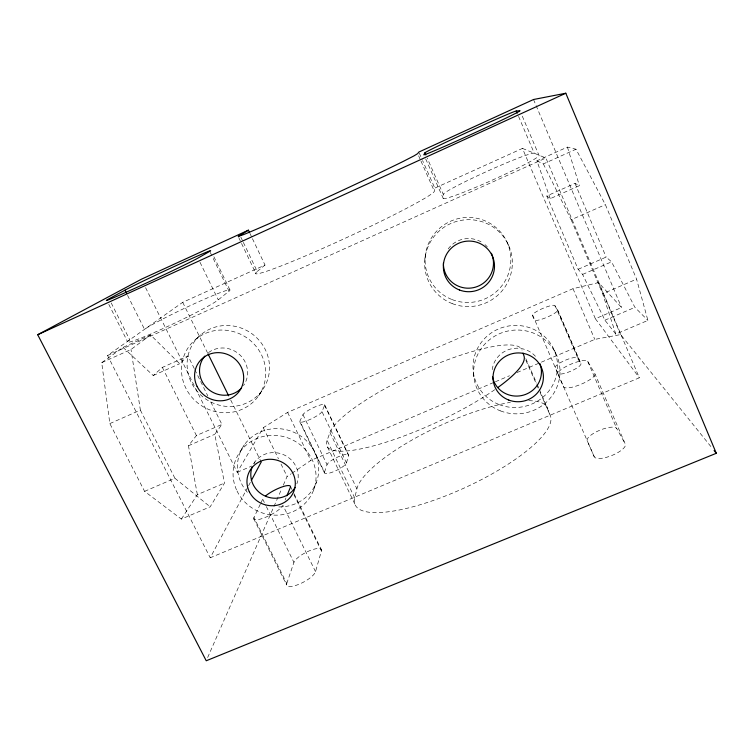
<?xml version="1.0" encoding="UTF-8"?>
<svg xmlns="http://www.w3.org/2000/svg" width="754" height="754" viewBox="0 0 754 754"><rect width="100%" height="100%" fill="white"/><g stroke="black" fill="none" stroke-linecap="round" stroke-linejoin="round"><path stroke-width="0.57" stroke-dasharray="3.77 2.83" d="M522.286 116.135L538.903 155.145A52.563 3.421 -24.2 0 1 493.286 179.669A52.563 3.421 -24.2 0 1 443.192 198.349L443.286 194.372L427.235 158.17M424.879 259.018L425.322 255.917M243.344 242.373L257.237 271.449A98.35 5.551 -24.8 0 0 336.312 242.326A98.35 5.551 -24.8 0 0 434.379 191.262L434.832 188.114L422.589 160.555M539.421 389.46L550.448 415.906A107.322 30.226 -24.7 0 1 453.39 492.748A107.322 30.226 -24.7 0 1 354.738 497.979L356.896 488.846A104.702 28.765 -24.7 0 1 413.522 439.167A104.702 28.765 -24.7 0 1 510.42 402.353M260.262 504.256L253.957 517.498L286.765 583.492A16.239 5.071 -28 0 0 299.065 584.227A16.239 5.071 -28 0 0 315.53 571.636L321.411 550.967L293.919 494.728M346.482 462.881L348.574 455.52L324.616 405.303A12.064 2.271 -25.8 0 0 315.181 406.877A12.064 2.271 -25.8 0 0 302.976 414.662L299.875 421.166L324.484 472.211A12.234 2.969 -26.2 0 0 334.286 471.401A12.234 2.969 -26.2 0 0 346.482 462.881L321.977 411.627L324.616 405.303M286.765 583.492L293.928 562.361A15.466 4.628 -27.6 0 1 309.517 550.759A15.466 4.628 -27.6 0 1 321.411 550.967M324.484 472.211L327.048 464.671A11.97 2.846 -26.1 0 1 338.932 456.49A11.97 2.846 -26.1 0 1 348.574 455.52M313.598 490.119L316.331 482.353M354.738 497.979L327.113 440.355L329.96 432.532A105.673 23.016 -24.7 0 1 427.641 367.811A105.673 23.016 -24.7 0 1 522.06 350.176M285.097 500.034L285.973 497.932M207.652 657.535L281.43 489.421M283.325 485.114L287.104 476.49L290.903 473.927M260.752 503.238L262.694 499.167A15.617 3.713 -27 0 1 263.806 497.612M252.43 238.632L265.003 265.05L182.704 302.335L107.558 355.511L210.225 557.781L248.047 486.726M248.594 485.699L250.79 481.58M253.796 463.899L254.871 461.948M557.564 372.938L532.531 314.738A12.366 2.375 -23.2 0 1 542.673 308.471A12.366 2.375 -23.2 0 1 554.397 305.285L557.394 309.621L580.589 363.136A12.648 3.129 -22.8 0 1 570.712 371.222A12.648 3.129 -22.8 0 1 557.564 372.938L555.34 366.84A12.271 2.969 -22.8 0 1 565.246 360.271A12.271 2.969 -22.8 0 1 577.083 357.594L580.589 363.136M145.579 287.66L237.208 472.296L263.269 427.707L287.604 412.4L573.012 288.688L598.506 282.59L621.569 307.519L595.377 318.744L522.456 148.415L434.832 188.114M194.287 368.612L188.029 355.973L179.688 363.739L150.593 334.964L123.062 347.377L101.715 362.674L109.848 423.588L144.589 491.344L181.346 519.091L210.187 506.811L224.504 483.031L214.749 434.313L221.912 424.436L209.923 400.214M240.13 451.731L244.4 444.737M181.346 519.091L197.359 494.652L224.504 483.031M258.433 396.057A42.658 40.801 33.2 0 0 226.747 330.309A42.658 40.801 33.2 0 0 185.691 387.839A42.658 40.801 33.2 0 0 258.433 396.057L262.364 390.157A41.753 39.99 33.3 0 0 231.393 325.756A41.753 39.99 33.3 0 0 191.158 382.146A41.753 39.99 33.3 0 0 262.364 390.157M197.359 494.652L188.462 445.746L196.417 435.539L221.912 424.436M195.72 339.338L201.016 334.606M123.062 347.377L153.213 375.53L162.364 367.415L188.029 355.973M257.237 271.449L265.003 265.05M111.224 302.976L129.745 339.809A50.801 3.148 -25.4 0 0 161.365 329.309A50.801 3.148 -25.4 0 0 218.255 299.856L229.009 291.176L212.289 256.586M101.715 362.674L130.998 349.488L150.593 334.964M291.845 473.286L310.837 460.44L494.379 382.193M550.25 198.66L536.905 160.838L567.404 147.096L576.009 149.226L605.377 204.654L636.583 279.14L647.903 320.412L615.811 334.079L604.906 320.196L582.606 274.418L578.139 269.291L546.791 195.974L575.01 183.382L579.44 185.663L550.25 198.66L546.791 195.974M107.558 355.511L545.887 158.01L639.335 377.792L210.225 557.781M536.905 160.838L543.342 163.929L576.009 149.226M153.213 375.53L179.688 363.739M109.848 423.588L140.376 410.101L130.998 349.488M543.342 163.929L571.164 219.763L605.377 204.654M578.139 269.291L606.141 257.095L611.569 261.827L634.906 307.359L647.903 320.412M188.462 445.746L214.749 434.313M582.606 274.418L611.569 261.827M144.589 491.344L174.919 478.262L210.187 506.811M615.811 334.079L602.644 293.777L636.583 279.14M237.208 472.296L251.817 466.038M604.906 320.196L634.906 307.359M495.463 381.731L509.497 375.746M517.056 372.533L594.793 339.394L620.608 334.578L712.624 448.724M522.456 148.415L545.887 158.01M595.377 318.744L639.335 377.792M594.227 456.736L557.979 373.965A16.154 4.006 -22.7 0 1 571.042 364.135A16.154 4.006 -22.7 0 1 587.705 361.354L594.84 373.588L625.236 443.955A16.777 5.495 -21.9 0 1 612.201 455.35A16.777 5.495 -21.9 0 1 594.227 456.736L587.225 440.779A15.985 4.986 -22.1 0 1 599.798 430.232A15.985 4.986 -22.1 0 1 616.744 428.536L625.236 443.955M140.376 410.101L174.919 478.262M108.793 304.352L127.596 341.713M162.364 367.415L196.417 435.539M127.549 295.323L144.542 329.338A48.294 2.865 -25.3 0 1 197.294 302.373A48.294 2.865 -25.3 0 1 229.009 291.176M253.73 518.79L286.671 585.019M507.357 242.816L508.752 245.644M262.694 499.167L265.813 505.482M266.341 506.537L293.928 562.361M194.805 369.667L207.84 396.001M182.704 302.335L207.491 352.759M230.733 400.025L261.204 462.013M315.53 571.636L282.91 505.274A16.409 4.072 -27.3 0 1 265.851 517.159A16.409 4.072 -27.3 0 1 253.957 517.498M263.269 427.707L278.48 458.847M281.016 464.04L287.104 476.49M290.431 486.321L291.977 489.487M294.041 493.71L321.374 549.628M199.998 262.269L218.255 299.856M210.262 252.392L211.78 255.54M287.604 412.4L310.837 460.44M302.976 414.662L327.048 464.671M299.838 421.872L324.522 473.05M213.9 256.746L229.932 289.913M327.5 447.075L355.822 506.104M240.865 237.18L242.845 241.337M238.698 237.501L255.964 273.627M329.96 432.532L356.896 488.846M249.913 233.344L251.93 237.576M324.578 404.662L348.471 454.747M554.218 350.101L556.622 355.238M425.727 158.971L443.192 198.349M419.29 153.137L422.117 159.499M418.611 155.795L420.525 160.093M421.005 161.167L434.379 191.262M525.811 358.668L536.603 383.089M537.074 384.154L538.95 388.404M525.906 360.374L536.292 383.871M536.763 384.936L538.177 388.14M540.062 392.41L550.448 415.906M532.277 315.191L534.237 319.649A12.752 2.498 -23.2 0 0 547.168 317.161A12.752 2.498 -23.2 0 0 557.394 309.621M557.979 373.965L563.596 386.774A16.956 4.411 -22.6 0 0 581.259 384.182A16.956 4.411 -22.6 0 0 594.84 373.588M557.743 310.186L581.004 363.852M555.095 305.653L577.837 358.103M587.705 361.354L616.744 428.536M573.012 288.688L594.793 339.394M598.506 282.59L620.608 334.578M571.164 219.763L602.644 293.777M518.573 116.427L534.284 153.26A49.981 3.091 -24.3 0 0 486.933 171.403A49.981 3.091 -24.3 0 0 443.286 194.372M533.521 99.509L621.569 307.519M575.01 183.382L606.141 257.095M567.404 147.096L579.44 185.663M473.484 373.06L474.106 378.649M253.787 463.597A23.883 22.648 21.7 0 1 284.286 455.001A23.883 22.648 21.7 0 1 296.84 483.861M247.35 492.315A40.923 38.859 21.8 0 1 259.395 432.391A40.923 38.859 21.8 0 1 317.538 459.695A40.923 38.859 21.8 0 1 278.443 506.914M528.742 400.685A104.702 28.765 -24.7 0 1 547.866 408.574M321.977 411.627A12.337 2.366 -25.9 0 1 309.442 419.714A12.337 2.366 -25.9 0 1 299.875 421.166M494.718 389.724A108.34 24.194 -24.7 0 1 381.929 443.475A108.34 24.194 -24.7 0 1 327.113 440.355M208.481 352.618A24.373 23.317 33.1 0 1 239.866 354.88A24.373 23.317 33.1 0 1 243.504 385.633M448.187 248.895A25.089 24.797 -19.3 0 1 483.305 243.278M485.011 244.626A25.089 24.797 -19.3 0 1 487.338 246.935M492.23 369.667A24.703 23.921 -9.6 0 1 510.053 349.168A24.703 23.921 -9.6 0 1 536.188 357.179M499.327 404.644A42.309 41.008 -9.9 0 0 557.149 360.45A42.309 41.008 -9.9 0 0 489.346 334.314A42.309 41.008 -9.9 0 0 499.327 404.644M500.496 410.902A43.232 41.866 -9.6 0 0 559.609 365.803A43.232 41.866 -9.6 0 0 490.336 339.093A43.232 41.866 -9.6 0 0 500.496 410.902M452.127 299.592A42.95 42.478 -20.5 0 0 510.42 253.523A42.95 42.478 -20.5 0 0 441.41 226.766A42.95 42.478 -20.5 0 0 452.127 299.592M452.277 303.626A43.902 43.402 -19.4 0 0 511.891 256.577A43.902 43.402 -19.4 0 0 441.335 229.225A43.902 43.402 -19.4 0 0 452.277 303.626M237.01 490.929A41.79 39.632 21.7 0 0 308.64 499.186A41.79 39.632 21.7 0 0 277.99 435.586A41.79 39.632 21.7 0 0 237.01 490.929"/><path stroke-width="1.13" d="M286.85 495.83L290.356 487.442A15.617 3.713 -27 0 0 282.288 486.858A15.617 3.713 -27 0 0 265.766 495.783M251.336 480.543L261.204 462.013M424.879 152.855L423.842 154.711A52.931 1.206 -24.6 0 0 473.22 133.496A52.931 1.206 -24.6 0 0 519.977 110.715L516.254 111.008A50.311 1.084 -24.6 0 0 469.478 131.281A50.311 1.084 -24.6 0 0 424.879 152.855L425.822 154.975M248.405 230.177L238.189 236.436L242.741 234.899A98.915 1.951 -24.8 0 0 317.066 202.081A98.915 1.951 -24.8 0 0 403.673 161.186L413.842 155.965L417.659 153.646L418.819 152.072L533.521 99.509L565.802 93.232L716.3 453.295L206.238 660.768L37.7 334.729L141.394 279.216L248.405 230.177L249.414 232.289M124.975 290.167L109.113 298.763A51.14 1.103 -25 0 0 139.848 286.02A51.14 1.103 -25 0 0 197.963 258.094L209.753 251.346A48.595 1.008 -24.9 0 0 178.736 264.447A48.595 1.008 -24.9 0 0 124.975 290.167L126.521 293.259M37.7 334.729L565.802 93.232M714.095 450.553L716.3 453.295M208.01 353.805L228.669 395.831M516.254 111.008L517.178 113.175M523.04 353.136L524.021 356.105A108.34 24.194 -24.7 0 1 498.234 387.236M295.116 487.423A23.883 22.648 21.7 0 1 264.72 495.859A23.883 22.648 21.7 0 1 252.1 467.169M241.582 387.999A24.373 23.317 33.1 0 1 208.085 389.055A24.373 23.317 33.1 0 1 204.777 356.124M491.419 253.306A25.089 24.797 -19.3 0 1 473.314 287.689A25.089 24.797 -19.3 0 1 443.39 263.08M539.873 363.513A24.703 23.921 -9.6 0 1 523.446 395.124A24.703 23.921 -9.6 0 1 492.522 376.934M508.771 400.063A25.212 24.392 -9.3 0 0 543.163 373.701A25.212 24.392 -9.3 0 0 502.72 358.254A25.212 24.392 -9.3 0 0 508.771 400.063M459.535 290.026A25.608 25.306 -18.4 0 0 494.219 262.505A25.608 25.306 -18.4 0 0 453.022 246.671A25.608 25.306 -18.4 0 0 459.535 290.026M197.067 386.359A24.863 23.751 33 0 0 239.47 391.034A24.863 23.751 33 0 0 220.856 352.787A24.863 23.751 33 0 0 197.067 386.359M249.301 491.702A24.354 23.054 21.7 0 0 291.044 496.405A24.354 23.054 21.7 0 0 273.061 459.431A24.354 23.054 21.7 0 0 249.301 491.702"/></g></svg>
